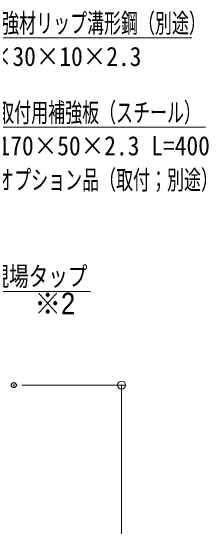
# Model space of a CAD drawing. Units: millimetres, scale not verified. Extents: x -798 to 806, y -553 to 555.
# Drawn here: x -353.1 to -253.6, y -265.4 to -6.8 of the extents above; entities that cross this region are included whole.
import ezdxf
from ezdxf.enums import TextEntityAlignment as Align

# ---------------------------------------------------------------- set-up
doc = ezdxf.new("R2010")
doc.units = ezdxf.units.MM
doc.header["$LTSCALE"] = 5
doc.header["$PDMODE"] = 32
doc.header["$PDSIZE"] = 2.5
doc.layers.add('0-5_moji', color=2, linetype='Continuous')
doc.layers.add('0-B_DEFPOINTS', color=1, linetype='Continuous')
doc.layers.add('0-9_6文字', color=1, linetype='Continuous', lineweight=9)
doc.styles.add('ＭＳ ゴシック', font='')
doc.styles.add('ＭＳ Ｐゴシック', font='')
doc.styles.get('ＭＳ ゴシック').set_extended_font_data('MS Gothic')
doc.styles.get('ＭＳ Ｐゴシック').set_extended_font_data('MS PGothic')

# ---------------------------------------------------------------- blocks, each defined once
blk = doc.blocks.new('MLeader5')
at = {"layer": '0-9_6文字'}
blk.add_line((-374.594, -20.644), (-262.048, -20.644), dxfattribs=at)
at = {"layer": '0-9_6文字', "color": 2}
blk.add_line((-396.805, -53.447), (-394.665, -50.068), dxfattribs=at)
at = {"layer": '0-9_6文字'}
blk.add_lwpolyline([(-394.665, -50.068), (-376.034, -20.644), (-374.594, -20.644)], dxfattribs=at)
at = {"layer": '0-9_6文字', "color": 2}
blk.add_lwpolyline([(-394.101, -50.424), (-396.805, -53.447), (-395.228, -49.711)], dxfattribs=at)
at = {"layer": '0-9_6文字', "color": 2, "style": 'ＭＳ ゴシック'}
for s, width, p in [('縦補強材リップ溝形鋼（別途）', 0.65, (-374.234, -20.894)), ('65×30×10×2.3', 0.9, (-375.568, -37.561))]:
    blk.add_text(s, height=9.604, dxfattribs=dict(at, width=width)).set_placement(p, align=Align.BOTTOM_LEFT)
blk = doc.blocks.new('MLeader10')
at = {"layer": '0-9_6文字'}
blk.add_line((-377.076, -65.383), (-255.316, -65.383), dxfattribs=at)
at = {"layer": '0-9_6文字', "color": 2}
blk.add_line((-447.079, -107.18), (-443.664, -105.098), dxfattribs=at)
at = {"layer": '0-9_6文字'}
blk.add_lwpolyline([(-443.664, -105.098), (-378.516, -65.383), (-377.076, -65.383)], dxfattribs=at)
at = {"layer": '0-9_6文字', "color": 2}
blk.add_lwpolyline([(-443.317, -105.667), (-447.079, -107.18), (-444.011, -104.529)], dxfattribs=at)
at = {"layer": '0-9_6文字', "color": 2, "style": 'ＭＳ ゴシック'}
for s, height, width, p in [('手摺取付用補強板（スチール）', 9.604, 0.65, (-376.716, -65.633)), ('  -170×50×2.3 L=400', 9.621, 0.9, (-376.716, -82.3)), ('\u3000※オプション品（取付；別途）', 9.604, 0.65, (-376.716, -99.366))]:
    blk.add_text(s, height=height, dxfattribs=dict(at, width=width)).set_placement(p, align=Align.BOTTOM_LEFT)
blk = doc.blocks.new('MLeader12')
at = {"layer": '0-9_6文字'}
blk.add_line((-382.506, -147.676), (-312.887, -147.676), dxfattribs=at)
at = {"layer": '0-9_6文字', "color": 2}
blk.add_line((-483.805, -194.506), (-480.183, -192.807), dxfattribs=at)
at = {"layer": '0-9_6文字'}
blk.add_lwpolyline([(-480.183, -192.807), (-383.946, -147.676), (-382.506, -147.676)], dxfattribs=at)
at = {"layer": '0-9_6文字', "color": 2}
blk.add_lwpolyline([(-479.9, -193.411), (-483.805, -194.506), (-480.466, -192.204)], dxfattribs=at)
at = {"layer": '0-9_6文字', "color": 2, "style": 'ＭＳ ゴシック', "width": 0.75}
blk.add_text('2-M8現場タップ', height=9.604, dxfattribs=at).set_placement((-383.146, -147.673), align=Align.BOTTOM_LEFT)

msp = doc.modelspace()

# ---------------------------------------------------------------- linework, layer by layer
at = {"layer": '0-9_6文字'}
for p, q in [((-347.329, -194.506), (-295.295, -194.506)), ((-297.295, -194.506), (-297.295, -538.324))]:
    msp.add_line(p, q, dxfattribs=at)
msp.add_circle((-297.295, -194.506), 2, dxfattribs=at)
at = {"layer": '0-B_DEFPOINTS'}
msp.add_point((-351.329, -194.506), dxfattribs=at)

# ---------------------------------------------------------------- block references
at = {"layer": '0-9_6文字'}
for name in ['MLeader5', 'MLeader10', 'MLeader12']:
    msp.add_blockref(name, (0, 0), dxfattribs=at)

# ---------------------------------------------------------------- texts
at = {"layer": '0-5_moji', "style": 'ＭＳ Ｐゴシック', "width": 0.9}
msp.add_text('※2 ', height=10.85, dxfattribs=at).set_placement((-341.037, -162.328), align=Align.BOTTOM_LEFT)

doc.saveas('drawing.dxf')
